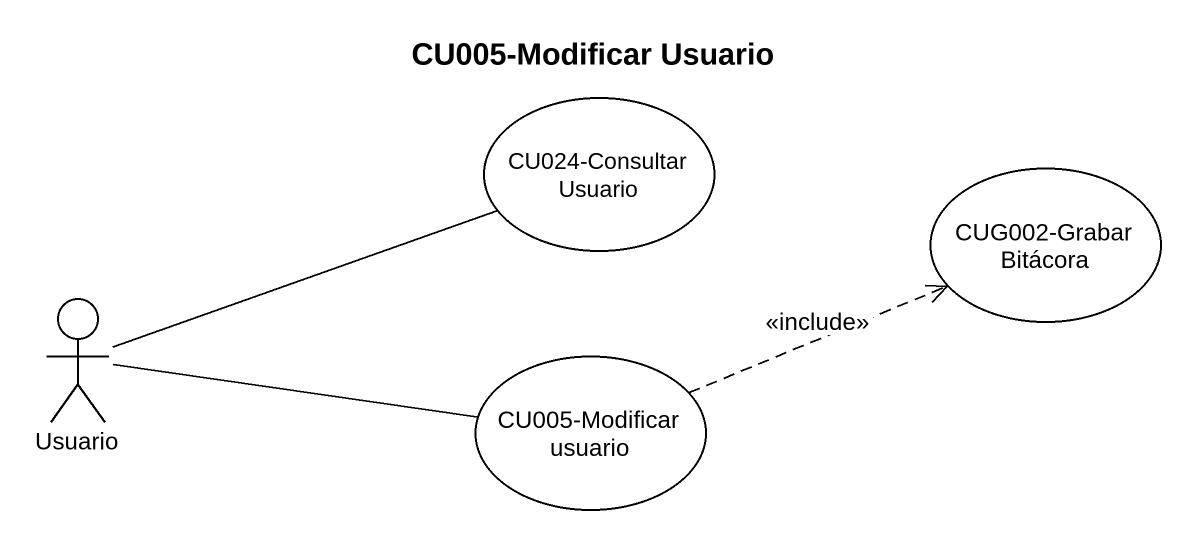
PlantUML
@startuml
title CU005-Modificar Usuario
usecase "CU024-Consultar Usuario" as CU024_Consultar_Usuario
usecase "CUG002-Grabar Bitácora" as CUG002_Grabar_Bitácora
actor Usuario
usecase "CU005-Modificar usuario" as CU005_Modificar_usuario
Usuario -right- CU024_Consultar_Usuario
Usuario -right- CU005_Modificar_usuario
CU005_Modificar_usuario .right.> CUG002_Grabar_Bitácora : <<include>>
@enduml
